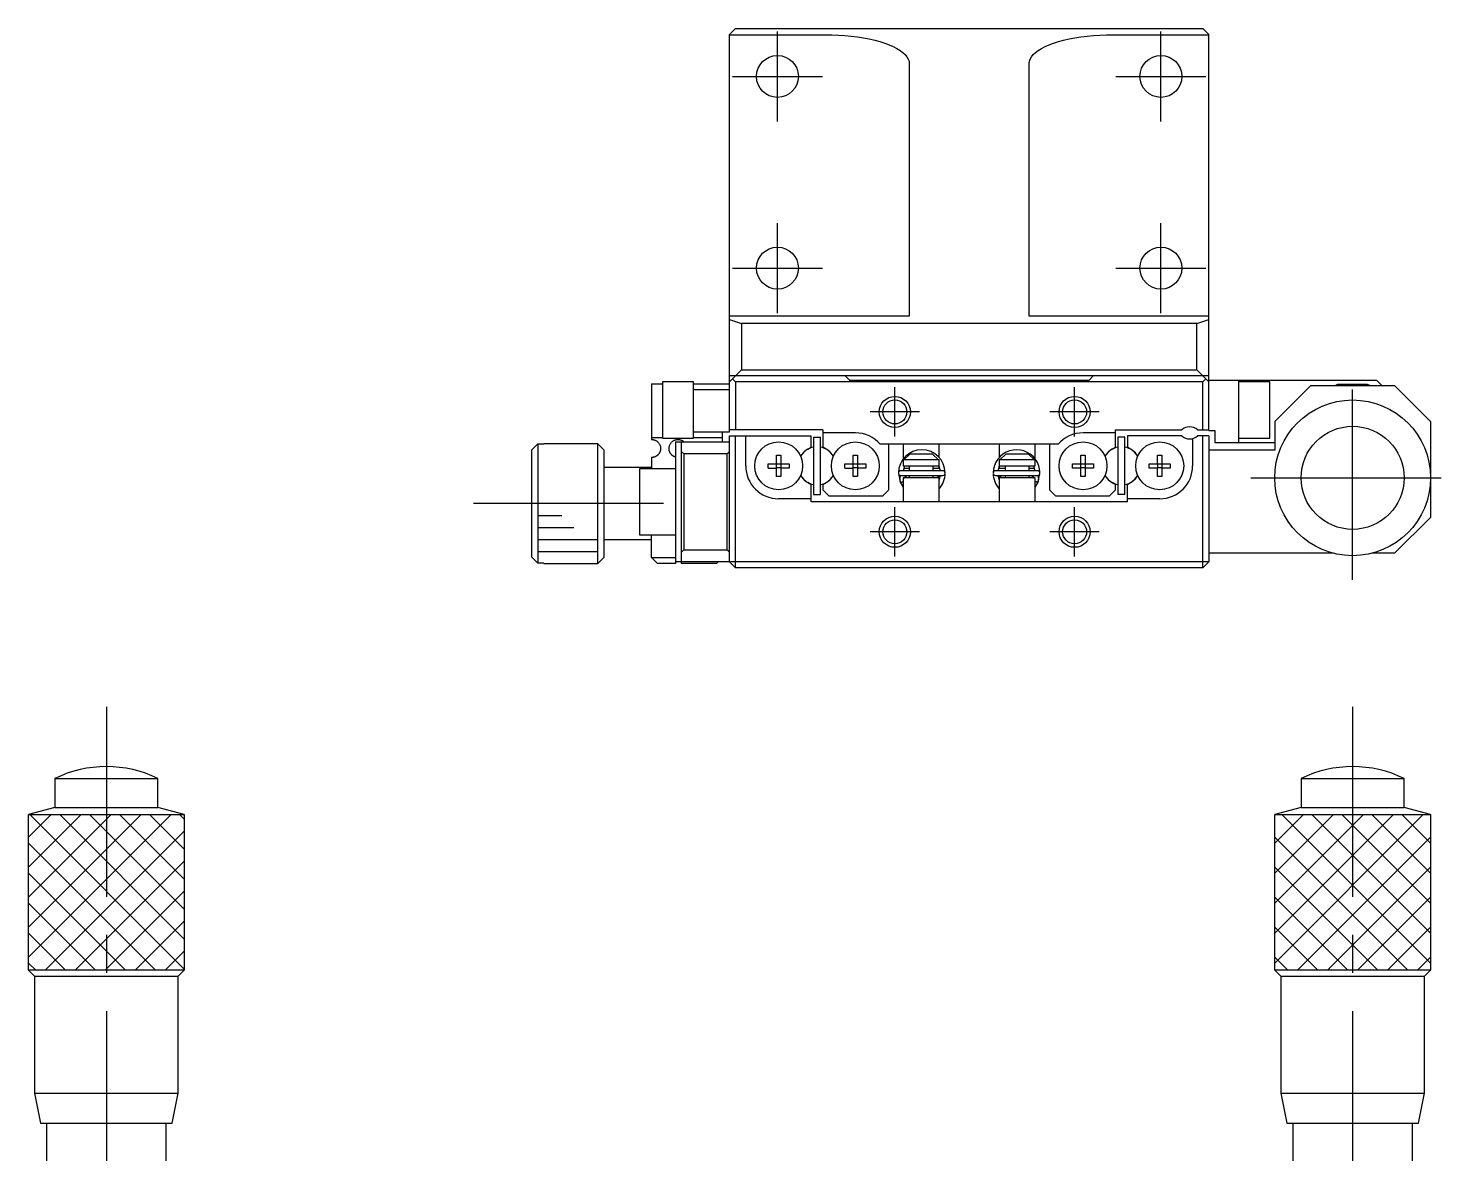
# Model space of a CAD drawing. Extents: x 0 to 329, y -8 to 243.
# Drawn here: x 31 to 150, y 149.1 to 243 of the extents above; entities that cross this region are included whole.
import ezdxf

# ---------------------------------------------------------------- set-up
doc = ezdxf.new("R2010")
doc.units = 0
doc.header["$LTSCALE"] = 0.5
doc.linetypes.add('CENTER', pattern=[50.8, 31.75, -6.35, 6.35, -6.35])
for name, color, linetype in [('MSM_CENTER', 1, 'CENTER'), ('MSM_CONTINUOUS', 7, 'CONTINUOUS'), ('MSM_NARROW', 5, 'CONTINUOUS')]:
    doc.layers.add(name, color=color, linetype=linetype)

msp = doc.modelspace()

# ---------------------------------------------------------------- linework, layer by layer
at = {"layer": 'MSM_CENTER'}
for p, q in [((93.5, 235.25), (93.5, 242.75)), ((125.5, 235.25), (125.5, 242.75)), ((89.75, 239), (97.25, 239)), ((121.75, 239), (129.25, 239)), ((93.5, 219.25), (93.5, 226.75)), ((125.5, 219.25), (125.5, 226.75)), ((89.75, 223), (97.25, 223)), ((121.75, 223), (129.25, 223)), ((103.299993, 208.942394), (103.299993, 213.057609)), ((118.299993, 208.942394), (118.299993, 213.057609)), ((141.5, 197.000001), (141.5, 213.999999)), ((105.357601, 211.000002), (101.242385, 211.000002)), ((120.357601, 211.000002), (116.242385, 211.000002)), ((133.000001, 205.5), (149.999999, 205.5)), ((84, 203.35), (68, 203.35)), ((103.299994, 198.942392), (103.299994, 203.057608)), ((118.299995, 198.942392), (118.299995, 203.057608)), ((105.357602, 201), (101.242388, 201)), ((120.357603, 201), (116.242388, 201)), ((37.5, 186.400004), (37.5, 141.599996)), ((141.5, 186.400003), (141.5, 117.900004))]:
    msp.add_line(p, q, dxfattribs=at)
at = {"layer": 'MSM_CONTINUOUS'}
for p, q in [((90, 243), (89.5, 242.5)), ((90, 243), (129, 243)), ((129.5, 242.5), (129, 243)), ((89.5, 209.35), (89.5, 242.5)), ((89.5, 242.483509), (97.5, 242.483509)), ((97.5, 242.483509), (98.049214, 242.476078)), ((98.049214, 242.476078), (98.595041, 242.453834)), ((98.595041, 242.453834), (99.134118, 242.416912)), ((99.134118, 242.416912), (99.663119, 242.36554)), ((99.663119, 242.36554), (100.178784, 242.300036)), ((100.178784, 242.300036), (100.677933, 242.220802)), ((100.677933, 242.220802), (101.15749, 242.128328)), ((101.15749, 242.128328), (101.614497, 242.023184)), ((101.614497, 242.023184), (102.046136, 241.906017)), ((102.046136, 241.906017), (102.449747, 241.77755)), ((102.449747, 241.77755), (102.822842, 241.638576)), ((102.822842, 241.638576), (103.163119, 241.48995)), ((115.836881, 241.48995), (116.177158, 241.638576)), ((116.177158, 241.638576), (116.550253, 241.77755)), ((116.550253, 241.77755), (116.953864, 241.906017)), ((116.953864, 241.906017), (117.385503, 242.023184)), ((117.385503, 242.023184), (117.84251, 242.128328)), ((117.84251, 242.128328), (118.322067, 242.220802)), ((118.322067, 242.220802), (118.821216, 242.300036)), ((118.821216, 242.300036), (119.336881, 242.36554)), ((119.336881, 242.36554), (119.865882, 242.416912)), ((119.865882, 242.416912), (120.404959, 242.453834)), ((120.404959, 242.453834), (120.950786, 242.476078)), ((120.950786, 242.476078), (121.5, 242.483509)), ((121.5, 242.483509), (129.5, 242.483509)), ((129.5, 209.45), (129.5, 242.5)), ((103.163119, 241.48995), (103.468481, 241.33259)), ((103.468481, 241.33259), (103.737046, 241.167466)), ((103.737046, 241.167466), (103.967157, 240.995595)), ((103.967157, 240.995595), (104.157396, 240.818037)), ((104.157396, 240.818037), (104.306589, 240.635887)), ((104.306589, 240.635887), (104.413818, 240.450268)), ((104.413818, 240.450268), (104.478421, 240.262325)), ((114.521579, 240.262325), (114.586182, 240.450268)), ((114.586182, 240.450268), (114.693411, 240.635887)), ((114.693411, 240.635887), (114.842604, 240.818037)), ((114.842604, 240.818037), (115.032843, 240.995595)), ((115.032843, 240.995595), (115.262954, 241.167466)), ((115.262954, 241.167466), (115.531519, 241.33259)), ((115.531519, 241.33259), (115.836881, 241.48995)), ((104.478421, 240.262325), (104.5, 240.073215)), ((104.5, 240.073215), (104.5, 219)), ((114.5, 240.073215), (114.521579, 240.262325)), ((114.5, 219), (114.5, 240.073215)), ((104.5, 219), (89.5, 219)), ((129.5, 219), (114.5, 219)), ((89.5, 218.724903), (90.5, 218.380576)), ((128.5, 218.380576), (90.5, 218.380576)), ((90.5, 218.380576), (90.5, 214.5)), ((128.5, 218.380576), (129.5, 218.724903)), ((128.5, 214.5), (128.5, 218.380576)), ((89.5, 213.5), (90.5, 214.5)), ((90.5, 214.5), (128.5, 214.5)), ((128.5, 214.5), (129.5, 213.5)), ((83, 213.35), (83.9, 213.35)), ((83, 213.35), (83, 208.7)), ((83.9, 213.5), (83.9, 208.8)), ((86.5, 213.5), (83.9, 213.5)), ((86.5, 208.8), (86.5, 213.5)), ((86.5, 213.35), (89.5, 213.35)), ((129.5, 214), (89.5, 214)), ((89.75, 213.75), (90, 213.5)), ((90, 213.5), (90, 209.5)), ((129, 213.5), (90, 213.5)), ((99.5, 213.65), (99.15, 214)), ((99.5, 213.65), (119.5, 213.65)), ((119.85, 214), (119.5, 213.65)), ((129, 213.5), (129.25, 213.75)), ((129, 209.5), (129, 213.5)), ((129.5, 213.65), (143.5, 213.65)), ((132, 208.45), (132, 213.65)), ((134.6, 213.5), (132, 213.5)), ((134.6, 208.8), (134.6, 213.5)), ((138, 213.2), (135, 210.2)), ((138, 213.2), (145, 213.2)), ((140.25, 213.287358), (140.075284, 213.2)), ((142.75, 213.287358), (140.25, 213.287358)), ((142.924716, 213.2), (142.75, 213.287358)), ((143.95, 213.2), (143.5, 213.65)), ((148, 210.2), (145, 213.2)), ((89.5, 212.85), (86.5, 212.85)), ((97.3, 209.5), (89.5, 209.5)), ((97.3, 209.5), (97.3, 208.050806)), ((121.7, 209.5), (127.238562, 209.5)), ((121.7, 208.050806), (121.7, 209.5)), ((128.561438, 209.5), (129.5, 209.5)), ((129.5, 209.45), (130, 209.45)), ((130, 209.45), (130, 208.45)), ((135, 210.2), (135, 207.8)), ((148, 210.2), (148, 202.2)), ((73, 207.832187), (73.5, 208.333974)), ((73.5, 208.333974), (73.5, 198.366026)), ((73.5, 208.333974), (74, 208.333974)), ((74, 208.333974), (74, 208.35)), ((78.5, 208.35), (74, 208.35)), ((78.5, 198.35), (78.5, 208.35)), ((79, 207.85), (78.5, 208.35)), ((83.9, 208.85), (83, 208.85)), ((83, 208.7), (83.011761, 208.699908)), ((83.011761, 208.699908), (83.023492, 208.699632)), ((83.023492, 208.699632), (83.035281, 208.69917)), ((83.035281, 208.69917), (83.046985, 208.698527)), ((83.046985, 208.698527), (83.058909, 208.697683)), ((83.058909, 208.697683), (83.070695, 208.696661)), ((83.070695, 208.696661), (83.08242, 208.695458)), ((83.08242, 208.695458), (83.093969, 208.69409)), ((83.093969, 208.69409), (83.108419, 208.692122)), ((83.108419, 208.692122), (83.122568, 208.689916)), ((83.122568, 208.689916), (83.136399, 208.687492)), ((83.136399, 208.687492), (83.149896, 208.684868)), ((83.149896, 208.684868), (83.167865, 208.680973)), ((83.167865, 208.680973), (83.185273, 208.676756)), ((83.185273, 208.676756), (83.202133, 208.672248)), ((83.202133, 208.672248), (83.226244, 208.665066)), ((83.226244, 208.665066), (83.249352, 208.657343)), ((83.249352, 208.657343), (83.271528, 208.649127)), ((83.271528, 208.649127), (83.292842, 208.640466)), ((83.292842, 208.640466), (83.320658, 208.628)), ((83.320658, 208.628), (83.347218, 208.614789)), ((83.347218, 208.614789), (83.372633, 208.60088)), ((83.372633, 208.60088), (83.413044, 208.576019)), ((83.413044, 208.576019), (83.450896, 208.549327)), ((83.450896, 208.549327), (83.486694, 208.520641)), ((83.486694, 208.520641), (83.520302, 208.490172)), ((83.520302, 208.490172), (83.552403, 208.457299)), ((83.552403, 208.457299), (83.582369, 208.422596)), ((83.582369, 208.422596), (83.610357, 208.38585)), ((83.610357, 208.38585), (83.636149, 208.347259)), ((83.636149, 208.347259), (83.660268, 208.305735)), ((83.660268, 208.305735), (83.681896, 208.262279)), ((83.681896, 208.262279), (83.70103, 208.216565)), ((83.9, 208.8), (86.5, 208.8)), ((84.494476, 208.204436), (84.514474, 208.254227)), ((84.514474, 208.254227), (84.536669, 208.300003)), ((84.536669, 208.300003), (84.56163, 208.343702)), ((84.56163, 208.343702), (84.58923, 208.385281)), ((84.58923, 208.385281), (84.619339, 208.424693)), ((84.619339, 208.424693), (84.652879, 208.463022)), ((84.652879, 208.463022), (84.689096, 208.499124)), ((84.689096, 208.499124), (84.728079, 208.532945)), ((84.728079, 208.532945), (84.769916, 208.564433)), ((84.769916, 208.564433), (84.807571, 208.589159)), ((84.807571, 208.589159), (84.847783, 208.61217)), ((84.847783, 208.61217), (84.890896, 208.633341)), ((84.890896, 208.633341), (84.913862, 208.643289)), ((84.913862, 208.643289), (84.937859, 208.652742)), ((84.937859, 208.652742), (84.962978, 208.661621)), ((84.962978, 208.661621), (84.98931, 208.669846)), ((84.98931, 208.669846), (85.016947, 208.677337)), ((85, 208.5), (85, 198.35)), ((85, 208.5), (89.5, 208.5)), ((85.016947, 208.677337), (85.04598, 208.684015)), ((85.04598, 208.684015), (85.059192, 208.686662)), ((85.059192, 208.686662), (85.072749, 208.689122)), ((85.072749, 208.689122), (85.08663, 208.691377)), ((85.08663, 208.691377), (85.10081, 208.693408)), ((85.10081, 208.693408), (85.115266, 208.695197)), ((85.115266, 208.695197), (85.129976, 208.696724)), ((85.129976, 208.696724), (85.141128, 208.697685)), ((85.141128, 208.697685), (85.152416, 208.698488)), ((85.152416, 208.698488), (85.163808, 208.699126)), ((85.163808, 208.699126), (85.175271, 208.699592)), ((85.175271, 208.699592), (85.187235, 208.69989)), ((85.187235, 208.69989), (85.199249, 208.699998)), ((85.199249, 208.699998), (85.211264, 208.699914)), ((85.211264, 208.699914), (85.223234, 208.69964)), ((85.223234, 208.69964), (85.236746, 208.699096)), ((85.236746, 208.699096), (85.250172, 208.698312)), ((85.250172, 208.698312), (85.263467, 208.6973)), ((85.263467, 208.6973), (85.276589, 208.696072)), ((85.276589, 208.696072), (85.289493, 208.694639)), ((85.289493, 208.694639), (85.302136, 208.693013)), ((85.302136, 208.693013), (85.321874, 208.690032)), ((85.321874, 208.690032), (85.341036, 208.686622)), ((85.341036, 208.686622), (85.359617, 208.68282)), ((85.359617, 208.68282), (85.377613, 208.678667)), ((85.377613, 208.678667), (85.395021, 208.674202)), ((85.395021, 208.674202), (85.411834, 208.669462)), ((85.411834, 208.669462), (85.452882, 208.656156)), ((85.452882, 208.656156), (85.491242, 208.641332)), ((85.491242, 208.641332), (85.527174, 208.625114)), ((85.5, 198.35), (85.5, 208.5)), ((85.527174, 208.625114), (85.560941, 208.607623)), ((85.560941, 208.607623), (85.592806, 208.588981)), ((85.592806, 208.588981), (85.623029, 208.569311)), ((85.623029, 208.569311), (85.663527, 208.539639)), ((85.663527, 208.539639), (85.701376, 208.507831)), ((85.701376, 208.507831), (85.709702, 208.500186)), ((86.5, 209.35), (89.5, 209.35)), ((88.9, 208.85), (86.5, 208.85)), ((88.9, 209.35), (88.9, 208.5)), ((89.5, 198.5), (89.5, 209)), ((89.5, 209), (96.3, 209)), ((90, 198), (90, 209)), ((90.85, 206.5), (90.85, 209)), ((96.3, 208.050806), (96.3, 209)), ((96.5, 208.9), (96.5, 204.1)), ((96.5, 208.9), (97.1, 208.9)), ((97.1, 204.1), (97.1, 208.9)), ((100, 209.25), (97.3, 209.25)), ((116.920938, 208.3), (102.079062, 208.3)), ((102.8, 204.5), (102.8, 208.3)), ((104, 208.3), (104, 207.078609)), ((107, 207.191739), (107, 208.3)), ((112, 208.3), (112, 207.191834)), ((115, 207.078434), (115, 208.3)), ((116.2, 208.3), (116.2, 204.5)), ((121.7, 209.25), (119, 209.25)), ((121.9, 208.9), (121.9, 204.1)), ((122.5, 208.9), (121.9, 208.9)), ((122.5, 204.1), (122.5, 208.9)), ((127.238562, 209), (122.7, 209)), ((122.7, 209), (122.7, 208.050806)), ((128.15, 208.781754), (128.15, 206.5)), ((129.5, 209), (128.561438, 209)), ((129, 198), (129, 209)), ((129.5, 209), (129.5, 198.5)), ((130, 208.45), (135, 208.45)), ((132, 208.8), (134.6, 208.8)), ((73, 198.867813), (73, 207.832187)), ((79, 207.85), (79, 198.85)), ((83.034494, 207.200794), (83, 207.2)), ((83, 207.2), (83, 206.25)), ((83.068896, 207.203171), (83.034494, 207.200794)), ((83.10276, 207.207074), (83.068896, 207.203171)), ((83.136358, 207.2125), (83.10276, 207.207074)), ((83.16789, 207.219033), (83.136358, 207.2125)), ((83.199035, 207.226892), (83.16789, 207.219033)), ((83.22945, 207.235961), (83.199035, 207.226892)), ((83.25935, 207.246269), (83.22945, 207.235961)), ((83.287938, 207.257475), (83.25935, 207.246269)), ((83.315922, 207.269784), (83.287938, 207.257475)), ((83.343034, 207.283046), (83.315922, 207.269784)), ((83.369452, 207.29731), (83.343034, 207.283046)), ((83.390431, 207.309638), (83.369452, 207.29731)), ((83.410903, 207.322579), (83.390431, 207.309638)), ((83.430837, 207.336095), (83.410903, 207.322579)), ((83.459395, 207.357164), (83.430837, 207.336095)), ((83.486684, 207.379353), (83.459395, 207.357164)), ((83.51193, 207.401888), (83.486684, 207.379353)), ((83.535901, 207.4253), (83.51193, 207.401888)), ((83.558376, 207.449285), (83.535901, 207.4253)), ((83.579555, 207.473958), (83.558376, 207.449285)), ((83.600066, 207.500089), (83.579555, 207.473958)), ((83.619174, 207.526771), (83.600066, 207.500089)), ((83.63675, 207.553707), (83.619174, 207.526771)), ((83.652955, 207.581016), (83.63675, 207.553707)), ((83.667522, 207.608074), (83.652955, 207.581016)), ((83.680803, 207.635345), (83.667522, 207.608074)), ((83.69275, 207.662604), (83.680803, 207.635345)), ((83.703473, 207.689949), (83.69275, 207.662604)), ((83.70103, 208.216565), (83.717334, 208.168932)), ((83.7151, 207.723884), (83.703473, 207.689949)), ((83.724951, 207.757801), (83.7151, 207.723884)), ((83.717334, 208.168932), (83.730926, 208.11807)), ((83.733078, 207.791589), (83.724951, 207.757801)), ((83.730926, 208.11807), (83.741085, 208.065294)), ((83.739533, 207.825138), (83.733078, 207.791589)), ((83.745549, 207.868421), (83.739533, 207.825138)), ((83.741085, 208.065294), (83.745862, 208.028676)), ((83.748991, 207.911131), (83.745549, 207.868421)), ((83.745862, 208.028676), (83.748864, 207.991257)), ((83.748864, 207.991257), (83.749994, 207.953111)), ((83.749994, 207.953111), (83.748991, 207.911131)), ((84.450304, 207.928636), (84.450337, 207.972463)), ((84.452917, 207.883934), (84.450304, 207.928636)), ((84.450337, 207.972463), (84.452858, 208.015407)), ((84.452858, 208.015407), (84.457725, 208.05736)), ((84.458337, 207.838493), (84.452917, 207.883934)), ((84.457725, 208.05736), (84.464791, 208.098214)), ((84.466721, 207.792515), (84.458337, 207.838493)), ((84.464791, 208.098214), (84.477822, 208.15239)), ((84.474804, 207.758724), (84.466721, 207.792515)), ((84.484624, 207.724765), (84.474804, 207.758724)), ((84.477822, 208.15239), (84.494476, 208.204436)), ((84.49623, 207.690761), (84.484624, 207.724765)), ((84.50967, 207.656837), (84.49623, 207.690761)), ((84.524084, 207.625011), (84.50967, 207.656837)), ((84.540269, 207.593342), (84.524084, 207.625011)), ((84.558221, 207.561983), (84.540269, 207.593342)), ((84.577936, 207.531087), (84.558221, 207.561983)), ((84.599411, 207.500808), (84.577936, 207.531087)), ((84.62264, 207.471298), (84.599411, 207.500808)), ((84.646595, 207.4438), (84.62264, 207.471298)), ((84.672186, 207.41717), (84.646595, 207.4438)), ((84.699351, 207.391564), (84.672186, 207.41717)), ((84.720195, 207.373559), (84.699351, 207.391564)), ((84.741866, 207.356192), (84.720195, 207.373559)), ((84.764323, 207.339523), (84.741866, 207.356192)), ((84.787522, 207.323612), (84.764323, 207.339523)), ((84.812219, 207.308033), (84.787522, 207.323612)), ((84.837681, 207.293329), (84.812219, 207.308033)), ((84.863842, 207.279558), (84.837681, 207.293329)), ((84.890636, 207.266777), (84.863842, 207.279558)), ((84.917217, 207.255357), (84.890636, 207.266777)), ((84.944354, 207.24492), (84.917217, 207.255357)), ((84.971973, 207.235508), (84.944354, 207.24492)), ((85, 207.227158), (84.971973, 207.235508)), ((85.5, 207.7), (85.7, 207.5)), ((85.7, 207.5), (85.7, 199.5)), ((89.3, 207.5), (85.7, 207.5)), ((89.3, 207.5), (89.5, 207.7)), ((89.3, 199.5), (89.3, 207.5)), ((93.42, 207.386361), (93.78, 207.386361)), ((93.42, 206.68), (93.42, 207.386361)), ((93.78, 207.386361), (93.78, 206.68)), ((96.039905, 207.90064), (96.3, 208.050806)), ((97.560095, 207.90064), (97.3, 208.050806)), ((99.82, 207.386361), (100.18, 207.386361)), ((99.82, 206.68), (99.82, 207.386361)), ((100.18, 207.386361), (100.18, 206.68)), ((104, 207.078151), (104, 207.078014)), ((104.054317, 207), (104.583485, 207.5)), ((104.583485, 207.5), (106.416515, 207.5)), ((106.416515, 207.5), (106.945683, 207)), ((107, 207.19113), (107, 207.191356)), ((112.054317, 207), (112.583485, 207.5)), ((112.583485, 207.5), (114.416515, 207.5)), ((114.416515, 207.5), (114.945683, 207)), ((118.82, 207.386361), (119.18, 207.386361)), ((118.82, 206.68), (118.82, 207.386361)), ((119.18, 207.386361), (119.18, 206.68)), ((121.439905, 207.90064), (121.7, 208.050806)), ((122.960095, 207.90064), (122.7, 208.050806)), ((125.22, 207.386361), (125.58, 207.386361)), ((125.22, 206.68), (125.22, 207.386361)), ((125.58, 207.386361), (125.58, 206.68)), ((135, 207.8), (129.5, 207.8)), ((83, 206.35), (79, 206.35)), ((82, 206.25), (82, 200.75)), ((85, 206.25), (82, 206.25)), ((92.713639, 206.68), (93.42, 206.68)), ((92.713639, 206.32), (92.713639, 206.68)), ((92.713639, 206.32), (93.42, 206.32)), ((93.430372, 206.669628), (93.42, 206.68)), ((93.430372, 206.330372), (93.42, 206.32)), ((93.42, 205.613639), (93.42, 206.32)), ((93.430372, 206.669628), (93.769628, 206.669628)), ((93.430372, 206.330372), (93.430372, 206.669628)), ((93.769628, 206.330372), (93.430372, 206.330372)), ((93.769628, 206.669628), (93.78, 206.68)), ((93.769628, 206.669628), (93.769628, 206.330372)), ((93.769628, 206.330372), (93.78, 206.32)), ((93.78, 206.68), (94.486361, 206.68)), ((93.78, 206.32), (93.78, 205.613639)), ((94.486361, 206.32), (93.78, 206.32)), ((94.486361, 206.68), (94.486361, 206.32)), ((99.113639, 206.68), (99.82, 206.68)), ((99.113639, 206.32), (99.113639, 206.68)), ((99.113639, 206.32), (99.82, 206.32)), ((99.830372, 206.669628), (99.82, 206.68)), ((99.830372, 206.330372), (99.82, 206.32)), ((99.82, 205.613639), (99.82, 206.32)), ((99.830372, 206.669628), (100.169628, 206.669628)), ((99.830372, 206.330372), (99.830372, 206.669628)), ((100.169628, 206.330372), (99.830372, 206.330372)), ((100.169628, 206.669628), (100.18, 206.68)), ((100.169628, 206.669628), (100.169628, 206.330372)), ((100.169628, 206.330372), (100.18, 206.32)), ((100.18, 206.68), (100.886361, 206.68)), ((100.18, 206.32), (100.18, 205.613639)), ((100.886361, 206.32), (100.18, 206.32)), ((100.886361, 206.68), (100.886361, 206.32)), ((107.296922, 206.093518), (103.796922, 206.093518)), ((107, 207), (104, 207)), ((104, 207), (104, 206.5)), ((104, 206.5), (107, 206.5)), ((104.008739, 206.09354), (104.119613, 206.500147)), ((104.050616, 206.3), (104.5, 206.3)), ((104.5, 206.5), (104.5, 206.093518)), ((106.5, 206.093518), (106.5, 206.5)), ((106.5, 206.3), (107, 206.3)), ((106.974529, 206.50019), (107.084822, 206.093522)), ((107, 206.5), (107, 207)), ((107, 206.3), (107, 206.434175)), ((115.203078, 206.093518), (111.703078, 206.093518)), ((111.915185, 206.093572), (112.025427, 206.500085)), ((115, 207), (112, 207)), ((112, 207), (112, 206.5)), ((112, 206.5), (115, 206.5)), ((112, 206.434516), (112, 206.434356)), ((112, 206.434094), (112, 206.3)), ((112, 206.3), (112.5, 206.3)), ((112.5, 206.5), (112.5, 206.093518)), ((114.5, 206.093518), (114.5, 206.5)), ((114.5, 206.3), (114.94983, 206.3)), ((114.880394, 206.500132), (114.991258, 206.093569)), ((115, 206.5), (115, 207)), ((118.113639, 206.68), (118.82, 206.68)), ((118.113639, 206.32), (118.113639, 206.68)), ((118.82, 206.32), (118.113639, 206.32)), ((118.830372, 206.669628), (118.82, 206.68)), ((118.830372, 206.330372), (118.82, 206.32)), ((118.82, 205.613639), (118.82, 206.32)), ((118.830372, 206.669628), (119.169628, 206.669628)), ((118.830372, 206.330372), (118.830372, 206.669628)), ((119.169628, 206.330372), (118.830372, 206.330372)), ((119.169628, 206.669628), (119.18, 206.68)), ((119.169628, 206.669628), (119.169628, 206.330372)), ((119.169628, 206.330372), (119.18, 206.32)), ((119.18, 206.68), (119.886361, 206.68)), ((119.18, 206.32), (119.18, 205.613639)), ((119.886361, 206.32), (119.18, 206.32)), ((119.886361, 206.68), (119.886361, 206.32)), ((124.513639, 206.68), (125.22, 206.68)), ((124.513639, 206.32), (124.513639, 206.68)), ((125.22, 206.32), (124.513639, 206.32)), ((125.230372, 206.669628), (125.22, 206.68)), ((125.230372, 206.330372), (125.22, 206.32)), ((125.22, 205.613639), (125.22, 206.32)), ((125.230372, 206.669628), (125.569628, 206.669628)), ((125.230372, 206.330372), (125.230372, 206.669628)), ((125.569628, 206.330372), (125.230372, 206.330372)), ((125.569628, 206.669628), (125.58, 206.68)), ((125.569628, 206.669628), (125.569628, 206.330372)), ((125.569628, 206.330372), (125.58, 206.32)), ((125.58, 206.68), (126.286361, 206.68)), ((125.58, 206.32), (125.58, 205.613639)), ((126.286361, 206.32), (125.58, 206.32)), ((126.286361, 206.68), (126.286361, 206.32)), ((93.78, 205.613639), (93.42, 205.613639)), ((96.3, 204.949194), (96.039905, 205.09936)), ((96.3, 203.5), (96.3, 204.949194)), ((97.3, 204.949194), (97.560095, 205.09936)), ((97.3, 204.949194), (97.3, 204.5)), ((100.18, 205.613639), (99.82, 205.613639)), ((103.5984, 205.867987), (103.731933, 205.18406)), ((103.697916, 205.417153), (103.697888, 205.382732)), ((103.697888, 205.382732), (103.699582, 205.348355)), ((103.699666, 205.451534), (103.697916, 205.417153)), ((103.699582, 205.348355), (103.702995, 205.314105)), ((103.703135, 205.485791), (103.699666, 205.451534)), ((103.702995, 205.314105), (103.708116, 205.280067)), ((103.708315, 205.519841), (103.703135, 205.485791)), ((103.708116, 205.280067), (103.714935, 205.246322)), ((103.715194, 205.553601), (103.708315, 205.519841)), ((103.714935, 205.246322), (103.723434, 205.212954)), ((103.723756, 205.586987), (103.715194, 205.553601)), ((103.723434, 205.212954), (103.733593, 205.180043)), ((103.733981, 205.619918), (103.723756, 205.586987)), ((103.733593, 205.180043), (103.745388, 205.147669)), ((103.745845, 205.652313), (103.733981, 205.619918)), ((103.745388, 205.147669), (103.752639, 205.129943)), ((103.759321, 205.684093), (103.745845, 205.652313)), ((103.752285, 205.131624), (103.752938, 205.129365)), ((103.752938, 205.129365), (103.754762, 205.12761)), ((103.753681, 205.130486), (103.99991, 204.708824)), ((103.754762, 205.12761), (103.757746, 205.126368)), ((103.757577, 205.121396), (104.000005, 205.194026)), ((103.757746, 205.126368), (103.76187, 205.125648)), ((103.76494, 205.696164), (103.759321, 205.684093)), ((103.76187, 205.125648), (103.76711, 205.125454)), ((103.76711, 205.125454), (103.77343, 205.125788)), ((103.77343, 205.125788), (103.780792, 205.126648)), ((103.780792, 205.126648), (103.789147, 205.128028)), ((103.789147, 205.128028), (103.798444, 205.129919)), ((103.796922, 205.693518), (107.296922, 205.693518)), ((103.798444, 205.129919), (103.808621, 205.132309)), ((103.808621, 205.132309), (103.819615, 205.135184)), ((103.819615, 205.135184), (103.831356, 205.138524)), ((103.831356, 205.138524), (103.843768, 205.142308)), ((103.843768, 205.142308), (103.856773, 205.146513)), ((103.856773, 205.146513), (103.870287, 205.151111)), ((103.870287, 205.151111), (103.884224, 205.156073)), ((103.884224, 205.156073), (103.898496, 205.161368)), ((103.898496, 205.161368), (103.913011, 205.166961)), ((103.913011, 205.166961), (103.927678, 205.172817)), ((103.927678, 205.172817), (103.942401, 205.1789)), ((103.942401, 205.1789), (103.957089, 205.185169)), ((103.957089, 205.185169), (103.971646, 205.191585)), ((103.971646, 205.191585), (103.98598, 205.198107)), ((103.98598, 205.198107), (104, 205.204694)), ((107, 205.5), (104, 205.5)), ((104, 205.5), (104, 203.5)), ((104.115828, 205.500023), (104.117214, 205.503675)), ((104.117214, 205.503675), (104.122919, 205.517353)), ((104.122919, 205.517353), (104.129311, 205.53072)), ((104.129311, 205.53072), (104.136372, 205.543742)), ((104.136372, 205.543742), (104.14408, 205.556387)), ((104.14408, 205.556387), (104.152415, 205.568624)), ((104.152415, 205.568624), (104.161351, 205.580423)), ((104.161351, 205.580423), (104.170865, 205.591756)), ((104.170865, 205.591756), (104.180929, 205.602596)), ((104.180929, 205.602596), (104.191518, 205.612919)), ((104.191518, 205.612919), (104.202602, 205.622701)), ((104.202602, 205.622701), (104.214153, 205.631921)), ((104.214153, 205.631921), (104.226141, 205.640558)), ((104.226141, 205.640558), (104.238535, 205.648593)), ((104.238535, 205.648593), (104.251304, 205.65601)), ((104.251304, 205.65601), (104.264417, 205.662793)), ((104.264417, 205.662793), (104.277841, 205.668927)), ((104.277841, 205.668927), (104.291545, 205.674401)), ((104.291545, 205.674401), (104.305494, 205.679203)), ((104.305494, 205.679203), (104.319656, 205.683323)), ((104.319656, 205.683323), (104.333998, 205.686754)), ((104.333998, 205.686754), (104.348486, 205.689488)), ((104.348486, 205.689488), (104.363086, 205.691521)), ((104.363086, 205.691521), (104.377764, 205.692849)), ((104.377764, 205.692849), (104.392486, 205.693469)), ((104.392486, 205.693469), (104.397809, 205.693518)), ((104.5, 205.693518), (104.5, 205.5)), ((106.5, 205.5), (106.5, 205.693518)), ((106.696035, 205.693518), (106.709989, 205.693191)), ((106.709989, 205.693191), (106.724684, 205.692157)), ((106.724684, 205.692157), (106.73931, 205.690417)), ((106.73931, 205.690417), (106.753833, 205.687977)), ((106.753833, 205.687977), (106.76822, 205.68484)), ((106.76822, 205.68484), (106.782437, 205.681013)), ((106.782437, 205.681013), (106.796451, 205.676506)), ((106.796451, 205.676506), (106.810229, 205.671327)), ((106.810229, 205.671327), (106.82374, 205.665488)), ((106.82374, 205.665488), (106.83695, 205.659)), ((106.83695, 205.659), (106.84983, 205.651878)), ((106.84983, 205.651878), (106.862347, 205.644137)), ((106.862347, 205.644137), (106.874471, 205.635792)), ((106.874471, 205.635792), (106.886173, 205.626863)), ((106.886173, 205.626863), (106.897422, 205.617367)), ((106.897422, 205.617367), (106.908192, 205.607327)), ((106.908192, 205.607327), (106.918454, 205.596764)), ((106.918454, 205.596764), (106.928181, 205.585702)), ((106.928181, 205.585702), (106.937348, 205.574165)), ((106.937348, 205.574165), (106.94593, 205.562181)), ((106.94593, 205.562181), (106.953902, 205.549777)), ((106.953902, 205.549777), (106.961244, 205.536982)), ((106.961244, 205.536982), (106.967933, 205.523828)), ((106.967933, 205.523828), (106.97395, 205.510345)), ((106.97395, 205.510345), (106.978016, 205.500023)), ((107, 203.5), (107, 205.5)), ((107.037425, 205.464905), (107.000234, 205.352235)), ((107.085124, 205.693426), (107.037425, 205.464905)), ((107.340651, 205.132001), (107.34047, 205.132076)), ((107.341559, 205.131624), (107.340651, 205.132001)), ((107.34079, 205.129186), (107.341205, 205.129943)), ((107.341205, 205.129943), (107.359225, 205.177016)), ((107.341205, 205.129943), (107.341559, 205.131624)), ((107.359225, 205.177016), (107.359898, 205.178996)), ((107.359898, 205.178996), (107.360736, 205.181491)), ((107.360736, 205.181491), (107.361237, 205.182999)), ((107.361237, 205.182999), (107.361585, 205.184052)), ((107.361585, 205.184052), (107.362097, 205.185613)), ((107.362097, 205.185613), (107.362564, 205.187047)), ((107.362564, 205.187047), (107.362854, 205.187942)), ((107.362854, 205.187942), (107.363173, 205.188932)), ((107.363173, 205.188932), (107.363612, 205.190306)), ((107.363612, 205.190306), (107.363946, 205.191355)), ((111.636653, 205.189474), (111.636945, 205.188567)), ((111.636945, 205.188567), (111.638003, 205.185307)), ((111.638003, 205.185307), (111.638381, 205.184156)), ((111.638381, 205.184156), (111.638677, 205.183258)), ((111.638677, 205.183258), (111.639099, 205.181987)), ((111.639099, 205.181987), (111.658795, 205.129943)), ((111.658863, 205.134144), (111.658441, 205.131624)), ((111.658441, 205.131624), (111.659303, 205.131982)), ((111.658795, 205.129943), (111.658441, 205.131624)), ((111.65921, 205.129186), (111.658795, 205.129943)), ((111.659361, 205.132006), (111.659482, 205.132056)), ((111.659482, 205.132056), (111.659645, 205.132124)), ((111.703078, 205.693518), (115.203078, 205.693518)), ((111.962495, 205.465181), (111.914872, 205.693459)), ((111.999662, 205.352514), (111.962495, 205.465181)), ((115, 205.5), (112, 205.5)), ((112, 205.5), (112, 203.5)), ((112.021984, 205.500023), (112.023371, 205.503675)), ((112.023371, 205.503675), (112.029075, 205.517353)), ((112.029075, 205.517353), (112.035467, 205.53072)), ((112.035467, 205.53072), (112.042528, 205.543742)), ((112.042528, 205.543742), (112.050237, 205.556387)), ((112.050237, 205.556387), (112.058571, 205.568624)), ((112.058571, 205.568624), (112.067507, 205.580423)), ((112.067507, 205.580423), (112.077021, 205.591756)), ((112.077021, 205.591756), (112.087086, 205.602596)), ((112.087086, 205.602596), (112.097674, 205.612919)), ((112.097674, 205.612919), (112.108758, 205.622701)), ((112.108758, 205.622701), (112.120309, 205.631921)), ((112.120309, 205.631921), (112.132297, 205.640558)), ((112.132297, 205.640558), (112.144691, 205.648593)), ((112.144691, 205.648593), (112.15746, 205.65601)), ((112.15746, 205.65601), (112.170573, 205.662793)), ((112.170573, 205.662793), (112.183997, 205.668927)), ((112.183997, 205.668927), (112.197701, 205.674401)), ((112.197701, 205.674401), (112.21165, 205.679203)), ((112.21165, 205.679203), (112.225813, 205.683323)), ((112.225813, 205.683323), (112.240155, 205.686754)), ((112.240155, 205.686754), (112.254642, 205.689488)), ((112.254642, 205.689488), (112.269242, 205.691521)), ((112.269242, 205.691521), (112.28392, 205.692849)), ((112.28392, 205.692849), (112.298642, 205.693469)), ((112.298642, 205.693469), (112.303965, 205.693518)), ((112.5, 205.693518), (112.5, 205.5)), ((114.5, 205.5), (114.5, 205.693518)), ((114.602191, 205.693518), (114.616146, 205.693191)), ((114.616146, 205.693191), (114.63084, 205.692157)), ((114.63084, 205.692157), (114.645466, 205.690417)), ((114.645466, 205.690417), (114.65999, 205.687977)), ((114.65999, 205.687977), (114.674376, 205.68484)), ((114.674376, 205.68484), (114.688593, 205.681013)), ((114.688593, 205.681013), (114.702607, 205.676506)), ((114.702607, 205.676506), (114.716385, 205.671327)), ((114.716385, 205.671327), (114.729896, 205.665488)), ((114.729896, 205.665488), (114.743107, 205.659)), ((114.743107, 205.659), (114.755986, 205.651878)), ((114.755986, 205.651878), (114.768503, 205.644137)), ((114.768503, 205.644137), (114.780627, 205.635792)), ((114.780627, 205.635792), (114.792329, 205.626863)), ((114.792329, 205.626863), (114.803579, 205.617367)), ((114.803579, 205.617367), (114.814348, 205.607327)), ((114.814348, 205.607327), (114.82461, 205.596764)), ((114.82461, 205.596764), (114.834337, 205.585702)), ((114.834337, 205.585702), (114.843504, 205.574165)), ((114.843504, 205.574165), (114.852086, 205.562181)), ((114.852086, 205.562181), (114.860058, 205.549777)), ((114.860058, 205.549777), (114.8674, 205.536982)), ((114.8674, 205.536982), (114.874089, 205.523828)), ((114.874089, 205.523828), (114.880106, 205.510345)), ((114.880106, 205.510345), (114.884172, 205.500023)), ((115.242423, 205.121396), (114.999995, 205.194026)), ((115, 203.5), (115, 205.5)), ((115.01402, 205.198107), (115, 205.204694)), ((115.00002, 204.708732), (115.246319, 205.130486)), ((115.028354, 205.191585), (115.01402, 205.198107)), ((115.042911, 205.185169), (115.028354, 205.191585)), ((115.057599, 205.1789), (115.042911, 205.185169)), ((115.072322, 205.172817), (115.057599, 205.1789)), ((115.086989, 205.166961), (115.072322, 205.172817)), ((115.101504, 205.161368), (115.086989, 205.166961)), ((115.115776, 205.156073), (115.101504, 205.161368)), ((115.129713, 205.151111), (115.115776, 205.156073)), ((115.143227, 205.146513), (115.129713, 205.151111)), ((115.156232, 205.142308), (115.143227, 205.146513)), ((115.168644, 205.138524), (115.156232, 205.142308)), ((115.180385, 205.135184), (115.168644, 205.138524)), ((115.191379, 205.132309), (115.180385, 205.135184)), ((115.201556, 205.129919), (115.191379, 205.132309)), ((115.210853, 205.128028), (115.201556, 205.129919)), ((115.219208, 205.126648), (115.210853, 205.128028)), ((115.22657, 205.125788), (115.219208, 205.126648)), ((115.23289, 205.125454), (115.22657, 205.125788)), ((115.23813, 205.125648), (115.23289, 205.125454)), ((115.249082, 205.664801), (115.235083, 205.696115)), ((115.242254, 205.126368), (115.23813, 205.125648)), ((115.245238, 205.12761), (115.242254, 205.126368)), ((115.247062, 205.129365), (115.245238, 205.12761)), ((115.247715, 205.131624), (115.247062, 205.129365)), ((115.247361, 205.129943), (115.25943, 205.160294)), ((115.261569, 205.632666), (115.249082, 205.664801)), ((115.25943, 205.160294), (115.270593, 205.19291)), ((115.272431, 205.599961), (115.261569, 205.632666)), ((115.26766, 205.183018), (115.401617, 205.869241)), ((115.270593, 205.19291), (115.280108, 205.22603)), ((115.281642, 205.566767), (115.272431, 205.599961)), ((115.280108, 205.22603), (115.287952, 205.259573)), ((115.289181, 205.533164), (115.281642, 205.566767)), ((115.287952, 205.259573), (115.294106, 205.293456)), ((115.295028, 205.499234), (115.289181, 205.533164)), ((115.294106, 205.293456), (115.298556, 205.327596)), ((115.299171, 205.465061), (115.295028, 205.499234)), ((115.298556, 205.327596), (115.301292, 205.361911)), ((115.301599, 205.430727), (115.299171, 205.465061)), ((115.301292, 205.361911), (115.302307, 205.396315)), ((115.302307, 205.396315), (115.301599, 205.430727)), ((119.18, 205.613639), (118.82, 205.613639)), ((121.7, 204.949194), (121.439905, 205.09936)), ((121.7, 204.5), (121.7, 204.949194)), ((122.7, 204.949194), (122.960095, 205.09936)), ((122.7, 203.5), (122.7, 204.949194)), ((125.58, 205.613639), (125.22, 205.613639)), ((96.3, 203.75), (93.6, 203.75)), ((122.7, 203.5), (96.3, 203.5)), ((96.5, 204.1), (97.1, 204.1)), ((97.3, 204.5), (97.8, 204)), ((97.8, 204), (102.3, 204)), ((102.3, 204), (102.8, 204.5)), ((116.2, 204.5), (116.7, 204)), ((116.7, 204), (121.2, 204)), ((121.2, 204), (121.7, 204.5)), ((122.5, 204.1), (121.9, 204.1)), ((125.4, 203.75), (122.7, 203.75)), ((145, 199.2), (148, 202.2)), ((79, 200.35), (83, 200.35)), ((82, 200.75), (85, 200.75)), ((83, 198.85), (83, 200.75)), ((73.5, 198.366026), (73, 198.867813)), ((78.5, 198.35), (79, 198.85)), ((83, 198.85), (83.5, 198.35)), ((83, 198.85), (85, 198.85)), ((85.7, 199.5), (85.5, 199.3)), ((85.7, 199.5), (89.3, 199.5)), ((89.5, 199.3), (89.3, 199.5)), ((139.900004, 199.2), (129.5, 199.2)), ((145, 199.2), (143.099996, 199.2)), ((74, 198.366026), (73.5, 198.366026)), ((74, 198.35), (74, 198.366026)), ((74, 198.35), (78.5, 198.35)), ((85, 198.35), (83.5, 198.35)), ((129.5, 198.5), (85, 198.5)), ((88.4, 198.35), (85.5, 198.35)), ((88.4, 198.35), (88.55, 198.5)), ((90, 198), (89.5, 198.5)), ((129, 198), (90, 198)), ((129, 198), (129.5, 198.5)), ((33.2, 180.400002), (41.8, 180.400002)), ((33.2, 180.400002), (33.2, 177.989491)), ((41.8, 177.989491), (41.8, 180.400002)), ((137.2, 180.400002), (145.8, 180.400002)), ((137.2, 180.400002), (137.2, 177.989491)), ((145.8, 177.989491), (145.8, 180.400002)), ((33.2, 177.989491), (31.000001, 177.400003)), ((31.000001, 177.400003), (43.999999, 177.400003)), ((31.000001, 164.400002), (31.000001, 177.400003)), ((33.2, 177.989491), (41.8, 177.989491)), ((43.999999, 177.400003), (41.8, 177.989491)), ((43.999999, 177.400003), (43.999999, 164.400002)), ((137.2, 177.989491), (135.000001, 177.400003)), ((135.000001, 177.400003), (147.999999, 177.400003)), ((135.000001, 164.400002), (135.000001, 177.400003)), ((137.2, 177.989491), (145.8, 177.989491)), ((147.999999, 177.400003), (145.8, 177.989491)), ((147.999999, 177.400003), (147.999999, 164.400002)), ((31.000001, 164.400002), (31.500004, 163.9)), ((43.999999, 164.400002), (31.000001, 164.400002)), ((43.499996, 163.9), (43.999999, 164.400002)), ((135.000001, 164.400002), (135.500004, 163.9)), ((147.999999, 164.400002), (135.000001, 164.400002)), ((147.499996, 163.9), (147.999999, 164.400002)), ((31.500004, 163.9), (43.499996, 163.9)), ((31.500004, 163.9), (31.500004, 154.149995)), ((43.499996, 154.149995), (43.499996, 163.9)), ((135.500004, 163.9), (147.499996, 163.9)), ((135.500004, 163.9), (135.500004, 154.149995)), ((147.499996, 154.149995), (147.499996, 163.9)), ((31.500004, 154.149995), (43.499996, 154.149995)), ((31.500004, 154.149995), (32.000003, 151.649996)), ((42.999997, 151.649996), (43.499996, 154.149995)), ((135.500004, 154.149995), (147.499996, 154.149995)), ((135.500004, 154.149995), (136.000003, 151.649996)), ((146.999997, 151.649996), (147.499996, 154.149995)), ((32.000003, 151.649996), (42.999997, 151.649996)), ((32.5, 151.649996), (32.5, 146.599996)), ((42.5, 146.599996), (42.5, 151.649996)), ((136.000003, 151.649996), (146.999997, 151.649996)), ((136.5, 151.649996), (136.5, 143.399996)), ((146.5, 143.399996), (146.5, 151.649996))]:
    msp.add_line(p, q, dxfattribs=at)
for centre, radius in [((93.5, 239), 1.75), ((125.5, 239), 1.75), ((93.5, 223), 1.75), ((125.5, 223), 1.75), ((103.299993, 211.000002), 1), ((118.299993, 211.000002), 1), ((141.5, 205.5), 6.499999), ((141.5, 205.5), 4.3), ((93.6, 206.5), 2), ((100, 206.5), 2), ((119, 206.5), 2), ((125.4, 206.5), 2), ((103.299994, 201), 1), ((118.299995, 201), 1)]:
    msp.add_circle(centre, radius, dxfattribs=at)
for centre, radius, start, end in [((127.9, 208.75), 1, 48.590378, 131.409622), ((100, 206.5), 2.75, 40.885193, 90), ((119, 206.5), 2.75, 90, 139.114807), ((127.9, 209.75), 1, 228.590378, 311.40960903), ((96.914905, 206.385095), 1.75, 120, 148.118467), ((96.800001, 206.5), 1.5875, 100.89309, 149.5667936), ((96.800001, 206.5), 1.5875, 30.433263, 79.10696497), ((96.685095, 206.385095), 1.75, 31.881533, 60), ((105.546863, 205.893435), 1.948691, 0.744088, 179.197485), ((113.453304, 205.893136), 1.948858, 35.773996, 179.15248), ((122.314905, 206.385095), 1.75, 120, 148.118467), ((122.199999, 206.5), 1.5875, 100.893016, 149.56673631), ((122.199999, 206.5), 1.5875, 30.433182, 79.10690768), ((122.085095, 206.385095), 1.75, 31.881533, 60), ((93.6, 206.5), 2.75, 180, 270), ((103.796922, 205.893518), 0.2, 90, 270), ((107.296922, 205.893518), 0.2, 270, 90), ((111.703078, 205.893518), 0.2, 90, 270), ((113.445145, 205.89102), 1.956717, 0.861713, 35.684608), ((115.203078, 205.893518), 0.2, 270, 90), ((125.4, 206.5), 2.75, 270, 0), ((96.914905, 206.614905), 1.75, 211.881533, 240), ((96.800001, 206.5), 1.5875, 210.433182, 259.10692752), ((96.800001, 206.5), 1.5875, 280.893016, 329.56675615), ((96.685095, 206.614905), 1.75, 300, 328.118467), ((105.542919, 205.895126), 1.952722, 318.264476, 359.162579), ((113.457107, 205.895132), 1.952745, 180.80821, 221.737778), ((122.314905, 206.614905), 1.75, 211.881533, 240), ((122.199999, 206.5), 1.5875, 210.433263, 259.10698482), ((122.199999, 206.5), 1.5875, 280.89309, 329.56681345), ((122.085095, 206.614905), 1.75, 300, 328.118467), ((37.5, 171.655002), 9.745001, 63.816209, 116.183791), ((141.500002, 171.655002), 9.745001, 63.816215, 116.183798)]:
    msp.add_arc(centre, radius, start, end, dxfattribs=at)
at = {"layer": 'MSM_NARROW'}
for p, q in [((73.5, 202.35), (75.5, 202.35)), ((73.5, 201.35), (76.5, 201.35)), ((73.5, 200.35), (78.5, 200.35)), ((73.5, 199.35), (78.5, 199.35)), ((31.000001, 175.500001), (32.900003, 177.400003)), ((31.000001, 173.000001), (35.400003, 177.400003)), ((31.000001, 170.500001), (37.900003, 177.400003)), ((31.000001, 168.000001), (40.400003, 177.400003)), ((31.000001, 165.500001), (42.900003, 177.400003)), ((31.099997, 177.400003), (43.999999, 164.500001)), ((33.599997, 177.400003), (43.999999, 167.000001)), ((36.099997, 177.400003), (43.999999, 169.500001)), ((38.599997, 177.400003), (43.999999, 172.000001)), ((41.099997, 177.400003), (43.999999, 174.500001)), ((43.599997, 177.400003), (43.999999, 177.000001)), ((135.000001, 175.000001), (137.400003, 177.400003)), ((135.000001, 172.500001), (139.900003, 177.400003)), ((135.000001, 170.000001), (142.400003, 177.400003)), ((135.000001, 167.500001), (144.900003, 177.400003)), ((135.000001, 165.000001), (147.400003, 177.400003)), ((135.599997, 177.400003), (147.999999, 165.000001)), ((138.099997, 177.400003), (147.999999, 167.500001)), ((140.599997, 177.400003), (147.999999, 170.000001)), ((143.099997, 177.400003), (147.999999, 172.500001)), ((145.599997, 177.400003), (147.999999, 175.000001)), ((31.000001, 174.999999), (41.599998, 164.400002)), ((32.400002, 164.400002), (43.999999, 175.999999)), ((135.000001, 175.499999), (146.099998, 164.400002)), ((136.900002, 164.400002), (147.999999, 175.499999)), ((34.900002, 164.400002), (43.999999, 173.499999)), ((135.000001, 172.999999), (143.599998, 164.400002)), ((139.400002, 164.400002), (147.999999, 172.999999)), ((31.000001, 172.499999), (39.099998, 164.400002)), ((37.400002, 164.400002), (43.999999, 170.999999)), ((135.000001, 170.499999), (141.099998, 164.400002)), ((141.900002, 164.400002), (147.999999, 170.499999)), ((31.000001, 169.999999), (36.599998, 164.400002)), ((39.900002, 164.400002), (43.999999, 168.499999)), ((135.000001, 167.999999), (138.599998, 164.400002)), ((144.400002, 164.400002), (147.999999, 167.999999)), ((31.000001, 167.499999), (34.099998, 164.400002)), ((42.400002, 164.400002), (43.999999, 165.999999)), ((135.000001, 165.499999), (136.099998, 164.400002)), ((146.900002, 164.400002), (147.999999, 165.499999)), ((31.000001, 164.999999), (31.599998, 164.400002))]:
    msp.add_line(p, q, dxfattribs=at)
for centre in [(103.299993, 211.000002), (118.299993, 211.000002), (103.299994, 201), (118.299995, 201)]:
    msp.add_circle(centre, 1.3, dxfattribs=at)

doc.saveas('drawing.dxf')
